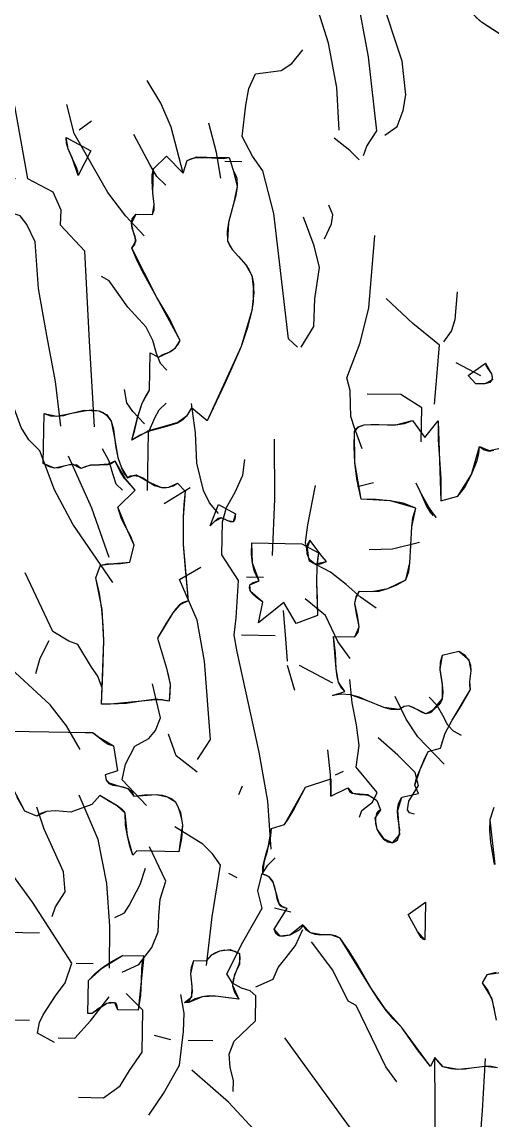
# Model space of a CAD drawing. Header units: millimetres. Extents: x 577 to 2337, y 236 to 943.
# Drawn here: x 820.103 to 820.387, y 710.247 to 710.91 of the extents above; entities that cross this region are included whole.
import ezdxf

# ---------------------------------------------------------------- set-up
doc = ezdxf.new("R2010")
doc.units = ezdxf.units.MM
doc.header["$LTSCALE"] = 0.01
doc.layers.add('06-Furn', color=4, linetype='Continuous')

# ---------------------------------------------------------------- blocks, each defined once
blk = doc.blocks.new('d2')
at = {"layer": '06-Furn', "color": 94, "linetype": 'Continuous'}
for points in [[(909.2562, 681.8234), (909.2497, 681.9384), (909.2275, 682.058), (909.1895, 682.1792), (909.1386, 682.3008), (909.1775, 682.3833), (909.2026, 682.423), (909.2334, 682.4569), (909.25, 682.583), (909.2597, 682.7178), (909.3088, 682.8144), (909.3284, 682.8672), (909.3322, 682.9188)], [(909.8046, 682.0546), (909.7932, 682.0635), (909.7747, 682.0724), (909.7662, 682.0783), (909.7577, 682.0856), (909.7015, 682.0751), (909.6718, 682.0944), (909.6406, 682.115), (909.625, 682.1282)], [(909.8059, 682.0532), (909.7932, 682.0635), (909.7577, 682.0856), (909.7015, 682.0751), (909.6406, 682.115), (909.6109, 682.1428)], [(909.3225, 681.7548), (909.3315, 681.7804), (909.3581, 681.8216), (909.3359, 682.0215), (909.2967, 682.2304)], [(908.5957, 681.023), (908.5826, 681.2543), (908.5698, 681.4972), (908.5037, 681.5673), (908.5058, 681.6075), (908.4838, 681.6567), (908.4155, 681.6923), (908.3817, 681.8839), (908.3605, 681.979), (908.3218, 682.0659), (908.2935, 682.088), (908.2669, 682.1257), (908.2257, 682.1495), (908.1761, 682.1834)], [(909.3795, 681.8097), (909.4129, 681.8335), (909.4295, 681.8763), (909.436, 681.9192), (909.4262, 682.0098), (909.3649, 682.1947)], [(909.1436, 681.2383), (909.1196, 681.2604), (909.0936, 681.4833), (909.0799, 681.5984), (909.0504, 681.7138), (909.0224, 681.7531), (908.9947, 681.8067), (909.0048, 681.8912), (909.0128, 681.9356), (909.0308, 681.9754), (909.0998, 681.9842), (909.1289, 682.0038), (909.1583, 682.0406)], [(908.835, 681.7077), (908.8028, 681.8317), (908.7753, 681.8968), (908.7376, 681.9578)], [(908.73, 681.5388), (908.6807, 681.5914), (908.6316, 681.6554), (908.5412, 681.815), (908.5211, 681.8928)], [(908.5543, 681.8248), (908.5877, 681.8486)], [(908.9367, 681.6944), (908.925, 681.7634), (908.9049, 681.8428)], [(908.552, 681.7014), (908.5508, 681.7129), (908.5467, 681.7244), (908.5357, 681.7476), (908.5247, 681.7736), (908.5206, 681.7881), (908.5195, 681.8039), (908.5863, 681.7682), (908.552, 681.7014)], [(908.552, 681.7014), (908.5357, 681.749), (908.5247, 681.7736), (908.5195, 681.8039), (908.5863, 681.7682), (908.552, 681.7014)], [(908.7885, 681.6755), (908.7645, 681.6989), (908.745, 681.7309), (908.7019, 681.812)], [(909.3108, 681.7435), (909.2854, 681.7684), (909.243, 681.8022)], [(908.6969, 680.9867), (908.7046, 681.0152), (908.7124, 681.0496), (908.7246, 681.0867), (908.7335, 681.1037), (908.7439, 681.1222), (908.7457, 681.2227), (908.7685, 681.2108), (908.7801, 681.2177), (908.7974, 681.2246), (908.8062, 681.2301), (908.8134, 681.2358), (908.8208, 681.2442), (908.8267, 681.2556), (908.8129, 681.2846), (908.799, 681.3136), (908.7642, 681.3716), (908.7295, 681.434), (908.7115, 681.4688), (908.6963, 681.5049), (908.7051, 681.5148), (908.7067, 681.5248), (908.7055, 681.5363), (908.7014, 681.5479), (908.6973, 681.5595), (908.6961, 681.5724), (908.6978, 681.5839), (908.708, 681.5966), (908.7525, 681.5958), (908.7571, 681.6086), (908.7573, 681.6229), (908.7536, 681.6546), (908.7513, 681.6862), (908.7516, 681.7034), (908.7548, 681.7192), (908.7899, 681.753), (908.835, 681.7077), (908.8457, 681.742), (908.8586, 681.7474), (908.8716, 681.7501), (908.8974, 681.7496), (908.9276, 681.7476), (908.9433, 681.7473), (908.9592, 681.7499), (908.97, 681.7153), (908.9756, 681.7051), (908.9797, 681.6936), (908.9807, 681.672), (908.9774, 681.6477), (908.9713, 681.6248), (908.9574, 681.5748), (908.9541, 681.5505), (908.9551, 681.5246), (908.9606, 681.513), (908.9676, 681.5014), (908.9845, 681.4824), (909.0041, 681.4605), (909.0125, 681.4475), (909.0208, 681.4315), (909.0247, 681.4085), (909.0243, 681.3841), (909.0238, 681.3611), (909.0206, 681.3368), (909.0082, 681.2882), (908.9915, 681.2397), (908.9705, 681.1899), (908.9481, 681.14), (908.9003, 681.0389), (908.8578, 681.0742), (908.8445, 681.0515), (908.8343, 681.0416), (908.8198, 681.0332), (908.7837, 681.0224), (908.7404, 681.0103), (908.7187, 681.0006), (908.6969, 680.9867)], [(908.6969, 680.9867), (908.7124, 681.051), (908.7246, 681.0867), (908.7439, 681.1222), (908.7457, 681.2227), (908.7685, 681.2108), (908.7974, 681.2246), (908.8148, 681.2358), (908.8267, 681.2556), (908.7642, 681.3716), (908.6963, 681.5049), (908.7081, 681.5248), (908.7014, 681.5479), (908.6961, 681.5724), (908.708, 681.5966), (908.7525, 681.5958), (908.7573, 681.6229), (908.7536, 681.6546), (908.7548, 681.7192), (908.7899, 681.753), (908.835, 681.7077), (908.8457, 681.742), (908.8717, 681.7515), (908.8989, 681.751), (908.9592, 681.7499), (908.97, 681.7153), (908.9807, 681.672), (908.9713, 681.6248), (908.9574, 681.5748), (908.9551, 681.5246), (908.9676, 681.5014), (908.9845, 681.4824), (909.0041, 681.4605), (909.0208, 681.4315), (909.0258, 681.3855), (909.0206, 681.3368), (908.9915, 681.2397), (908.9003, 681.0389), (908.8578, 681.0742), (908.8445, 681.0515), (908.8212, 681.0347), (908.7837, 681.0238), (908.7419, 681.0117), (908.6969, 680.9867)], [(908.9475, 681.7401), (908.9935, 681.7393)], [(908.5052, 681.0246), (908.4902, 681.1455), (908.4667, 681.2694), (908.4446, 681.3961), (908.4353, 681.5226), (908.4133, 681.5689), (908.395, 681.5923), (908.3622, 681.6029), (908.3279, 681.615), (908.3011, 681.6384), (908.306, 681.6685), (908.325, 681.6883), (908.3538, 681.6964), (908.3825, 681.693)], [(909.2165, 681.5299), (909.2359, 681.5712), (909.2392, 681.5955), (909.2281, 681.6215)], [(909.1537, 681.2382), (909.1877, 681.2935), (909.1905, 681.3682), (909.2035, 681.4526), (909.1888, 681.5117), (909.1601, 681.5884)], [(909.3181, 680.9639), (909.2976, 681.0202), (909.2881, 681.0506), (909.2872, 681.0836), (909.2865, 681.1209), (909.2771, 681.1556), (909.3133, 681.2496), (909.3365, 681.344), (909.353, 681.5389)], [(908.7908, 681.1759), (908.7739, 681.1935), (908.7629, 681.2209), (908.7535, 681.2555), (908.7355, 681.2918), (908.6862, 681.3458), (908.6358, 681.417), (908.6145, 681.4289)], [(909.5387, 681.2527), (909.5593, 681.281), (909.5699, 681.3124), (909.5756, 681.3869)], [(909.5141, 681.0837), (909.527, 681.2429), (909.4549, 681.3016), (909.3829, 681.3689)], [(908.6454, 680.6029), (908.5377, 680.7599), (908.4877, 680.8527), (908.448, 680.9582), (908.4184, 680.9875), (908.3975, 681.0208), (908.3688, 681.1003), (908.3446, 681.1883), (908.3074, 681.2752)], [(909.6389, 681.1604), (909.5721, 681.1961)], [(909.6256, 681.1392), (909.6045, 681.1611), (909.651, 681.1947), (909.6524, 681.1889), (909.6565, 681.1816), (909.6677, 681.1656), (909.669, 681.157), (909.6689, 681.1498), (909.663, 681.1428), (909.65, 681.1387), (909.6256, 681.1392)], [(909.6256, 681.1392), (909.6045, 681.1611), (909.651, 681.1947), (909.6677, 681.1656), (909.6703, 681.1498), (909.65, 681.1387), (909.6256, 681.1392)], [(908.7307, 681.0306), (908.6997, 681.0641), (908.6829, 681.0874), (908.6764, 681.1234)], [(909.4778, 680.9825), (909.4794, 681.0743), (909.4227, 681.1098), (909.3323, 681.1115)], [(908.7389, 680.851), (908.7418, 681.0074), (908.7583, 681.0473), (908.7702, 681.0686), (908.7892, 681.0869)], [(908.9302, 680.7886), (908.9063, 680.8178), (908.8897, 680.8511), (908.8723, 680.9246), (908.8681, 681.0065), (908.858, 681.0856)], [(908.615, 680.2747), (908.618, 680.3594), (908.621, 680.4454), (908.6189, 680.4871), (908.6154, 680.5302), (908.609, 680.5734), (908.5997, 680.6152), (908.6118, 680.6495), (908.6291, 680.6535), (908.6463, 680.6531), (908.6664, 680.6542), (908.6909, 680.658), (908.7032, 680.7037), (908.6936, 680.7269), (908.6811, 680.7501), (908.6686, 680.7748), (908.6592, 680.8065), (908.7059, 680.8516), (908.6918, 680.8662), (908.6778, 680.8822), (908.6652, 680.9026), (908.6514, 680.9301), (908.6412, 680.9231), (908.6311, 680.9204), (908.6095, 680.9194), (908.5851, 680.9184), (908.5722, 680.9157), (908.5591, 680.9103), (908.5478, 680.9191), (908.5363, 680.9207), (908.5248, 680.9195), (908.5133, 680.9168), (908.5003, 680.9127), (908.4874, 680.9116), (908.4745, 680.9147), (908.4575, 680.9236), (908.4599, 681.0585), (908.477, 681.0524), (908.4943, 681.0521), (908.5129, 681.0532), (908.5303, 681.0586), (908.5677, 681.0665), (908.5879, 681.0691), (908.6079, 681.0658), (908.6193, 681.0613), (908.6278, 681.054), (908.6348, 681.0467), (908.6404, 681.038), (908.6472, 681.0163), (908.6496, 680.9933), (908.6535, 680.9674), (908.6587, 680.94), (908.6683, 680.9126), (908.6752, 680.8981), (908.685, 680.885), (908.6923, 680.8906), (908.6995, 680.8919), (908.7081, 680.8932), (908.7153, 680.8902), (908.728, 680.8842), (908.7437, 680.8738), (908.7578, 680.865), (908.7764, 680.8589), (908.785, 680.8587), (908.7965, 680.86), (908.8081, 680.8641), (908.8197, 680.871), (908.8408, 680.8491), (908.8373, 680.8133), (908.8353, 680.7789), (908.8353, 680.7042), (908.8411, 680.6295), (908.8483, 680.5532), (908.8354, 680.5492), (908.8252, 680.5422), (908.8164, 680.5323), (908.8076, 680.521), (908.7884, 680.4912), (908.7661, 680.4528), (908.7905, 680.372), (908.7958, 680.349), (908.7997, 680.3273), (908.7993, 680.3044), (908.7974, 680.2829), (908.7789, 680.2861), (908.7616, 680.2864), (908.7214, 680.2828), (908.6811, 680.2764), (908.6609, 680.2753), (908.6394, 680.2742), (908.615, 680.2747)], [(908.615, 680.2747), (908.621, 680.4454), (908.6168, 680.5302), (908.5997, 680.6152), (908.6118, 680.6495), (908.6478, 680.6545), (908.6909, 680.658), (908.7032, 680.7037), (908.6811, 680.7515), (908.6592, 680.8065), (908.7059, 680.8516), (908.6792, 680.8822), (908.6514, 680.9301), (908.6326, 680.9218), (908.6096, 680.9208), (908.5851, 680.9198), (908.5591, 680.9103), (908.5364, 680.9221), (908.5133, 680.9168), (908.4874, 680.9116), (908.4575, 680.9236), (908.4599, 681.0585), (908.4943, 681.0521), (908.5303, 681.0586), (908.5678, 681.068), (908.6079, 681.0658), (908.6292, 681.0554), (908.6404, 681.038), (908.6496, 680.9933), (908.6587, 680.94), (908.6683, 680.9126), (908.685, 680.885), (908.7009, 680.8919), (908.7153, 680.8902), (908.7437, 680.8738), (908.7764, 680.8589), (908.7965, 680.86), (908.8197, 680.871), (908.8408, 680.8491), (908.8353, 680.7789), (908.8353, 680.7057), (908.8483, 680.5532), (908.8266, 680.5422), (908.8076, 680.521), (908.7661, 680.4528), (908.7905, 680.372), (908.7997, 680.3273), (908.7974, 680.2829), (908.7617, 680.2878), (908.7228, 680.2828), (908.6394, 680.2742), (908.615, 680.2747)], [(909.6799, 679.5504), (909.6553, 679.5437), (909.6421, 679.5224), (909.6575, 679.502), (909.6685, 679.4774), (909.6752, 679.45)], [(909.6838, 679.2934), (909.6666, 679.2966), (909.6494, 679.2969), (909.6135, 679.2918), (909.5962, 679.2892), (909.576, 679.2882), (909.5574, 679.29), (909.536, 679.2961), (909.5149, 679.3209), (909.503, 679.2967), (909.4679, 679.3419), (909.4245, 679.4029), (909.4019, 679.4249), (909.3809, 679.4511), (909.3613, 679.4787), (909.3418, 679.5092), (909.3042, 679.5745), (909.2833, 679.6079), (909.2595, 679.6428), (909.2467, 679.6488), (909.2338, 679.6519), (909.2051, 679.6509), (909.1922, 679.6526), (909.1794, 679.6572), (909.168, 679.6646), (909.1583, 679.6791), (909.1553, 679.672), (909.148, 679.6649), (909.1363, 679.658), (909.1233, 679.651), (909.1089, 679.6484), (909.0974, 679.6486), (909.0917, 679.6502), (909.0874, 679.6546), (909.0833, 679.6603), (909.0805, 679.6676), (909.116, 679.723), (909.1088, 679.7245), (909.1017, 679.7275), (909.0975, 679.7305), (909.0933, 679.7363), (909.0892, 679.7493), (909.0866, 679.7651), (909.0826, 679.781), (909.0771, 679.7954), (909.0673, 679.8085), (909.0588, 679.813), (909.0502, 679.816), (909.0506, 679.8347), (909.0537, 679.8504), (909.0614, 679.8775), (909.0705, 679.9046), (909.0722, 679.9204), (909.074, 679.939), (909.1086, 679.9499), (909.119, 679.964), (909.1323, 679.9868), (909.1651, 680.0508), (909.2343, 680.0725), (909.2335, 680.0266), (909.2798, 680.0487), (909.284, 680.0386), (909.2911, 680.0341), (909.3011, 680.0325), (909.3111, 680.0309), (909.3211, 680.0307), (909.334, 680.029), (909.3454, 680.0231), (909.3582, 680.0142), (909.3678, 679.9897), (909.3619, 679.9855), (909.3575, 679.9798), (909.3544, 679.9669), (909.3542, 679.9526), (909.3582, 679.9367), (909.3666, 679.9222), (909.3764, 679.9105), (909.3877, 679.9031), (909.4006, 679.9001), (909.4079, 679.9042), (909.4136, 679.9084), (909.4182, 679.9213), (909.4199, 679.9356), (909.4173, 679.9529), (909.4148, 679.9702), (909.4137, 679.9874), (909.4169, 680.006), (909.4258, 680.0231), (909.4705, 680.0337), (909.4608, 680.0554), (909.4655, 680.0754), (909.4746, 680.0983), (909.4851, 680.1225), (909.497, 680.1467), (909.5301, 680.1561), (909.5363, 680.1761), (909.5424, 680.1961), (909.5617, 680.2316), (909.5853, 680.2699), (909.6105, 680.314), (909.6093, 680.3241), (909.6095, 680.3355), (909.6129, 680.3642), (909.6117, 680.3785), (909.6063, 680.393), (909.5964, 680.4061), (909.5794, 680.4165), (909.5347, 680.4058), (909.5286, 680.3872), (909.5283, 680.3672), (909.5347, 680.3268), (909.5358, 680.3067), (909.534, 680.2881), (909.531, 680.2796), (909.5251, 680.2725), (909.5178, 680.2654), (909.5091, 680.2584), (909.5046, 680.2527), (909.4989, 680.25), (909.4902, 680.2487), (909.4788, 680.2532), (909.4674, 680.2591), (909.4561, 680.2651), (909.4446, 680.2696), (909.4317, 680.2684), (909.4186, 680.26), (909.3971, 680.2604), (909.3771, 680.2651), (909.3329, 680.2832), (909.3102, 680.2936), (909.2873, 680.2998), (909.2629, 680.3017), (909.25, 680.3004), (909.2384, 680.2978), (909.2717, 680.3087), (909.2618, 680.3189), (909.2549, 680.3334), (909.2509, 680.3492), (909.2484, 680.3694), (909.2463, 680.4125), (909.2413, 680.4571), (909.2988, 680.456), (909.3076, 680.4688), (909.3107, 680.4831), (909.3081, 680.4975), (909.3041, 680.5133), (909.3015, 680.5292), (909.299, 680.5465), (909.3021, 680.5622), (909.311, 680.5793), (909.3441, 680.5787), (909.3642, 680.5798), (909.3873, 680.5865), (909.4118, 680.5961), (909.4365, 680.61), (909.4441, 680.6328), (909.4474, 680.6558), (909.4497, 680.7031), (909.4521, 680.7533), (909.4554, 680.7776), (909.463, 680.8033), (909.4288, 680.8169), (909.3931, 680.8232), (909.3558, 680.8268), (909.3156, 680.8275), (909.3037, 680.8823), (909.2987, 680.9269), (909.2966, 680.9686), (909.2974, 681.0102), (909.3019, 681.0173), (909.3077, 681.0229), (909.3236, 681.0283), (909.3422, 681.0295), (909.3638, 681.0291), (909.3867, 681.0287), (909.4097, 681.0282), (909.4327, 681.0321), (909.4544, 681.0404), (909.488, 680.9938), (909.5233, 681.0391), (909.5238, 680.9888), (909.5271, 680.9356), (909.5305, 680.8825), (909.5309, 680.8236), (909.577, 680.8357), (909.5946, 680.8583), (909.6139, 680.8939), (909.629, 680.9324), (909.6337, 680.9509), (909.6354, 680.9695), (909.6482, 680.9607), (909.661, 680.9576), (909.674, 680.9603)], [(909.6736, 679.9955), (909.663, 679.9627), (909.6624, 679.9326), (909.6648, 679.9024), (909.6751, 679.8419)], [(909.7043, 679.5514), (909.6553, 679.5437), (909.6421, 679.5224), (909.6685, 679.4789), (909.6804, 679.4212)], [(909.6838, 679.2934), (909.6494, 679.2969), (909.6135, 679.2918), (909.5775, 679.2882), (909.5374, 679.2961), (909.5149, 679.3209), (909.503, 679.2967), (909.4245, 679.4029), (909.3809, 679.4525), (909.3418, 679.5092), (909.2595, 679.6428), (909.2338, 679.6519), (909.2051, 679.6524), (909.1794, 679.6572), (909.1583, 679.6791), (909.1233, 679.651), (909.0974, 679.6486), (909.0805, 679.6676), (909.116, 679.723), (909.1032, 679.7275), (909.0947, 679.7362), (909.0866, 679.7651), (909.0772, 679.7968), (909.0673, 679.8085), (909.0502, 679.816), (909.0552, 679.8518), (909.0628, 679.8775), (909.074, 679.939), (909.1086, 679.9499), (909.1651, 680.0508), (909.2343, 680.0725), (909.2335, 680.0266), (909.2798, 680.0487), (909.2925, 680.0341), (909.3111, 680.0323), (909.3341, 680.0304), (909.3582, 680.0142), (909.3678, 679.9897), (909.353, 679.9669), (909.3582, 679.9367), (909.3764, 679.912), (909.4006, 679.9001), (909.4197, 679.9227), (909.4173, 679.9529), (909.4151, 679.9888), (909.4258, 680.0231), (909.4705, 680.0337), (909.4608, 680.0554), (909.4746, 680.0983), (909.497, 680.1467), (909.5301, 680.1561), (909.5424, 680.1961), (909.5617, 680.2316), (909.6105, 680.314), (909.6095, 680.3355), (909.6129, 680.3642), (909.6077, 680.393), (909.5794, 680.4165), (909.5347, 680.4058), (909.5283, 680.3686), (909.5347, 680.3283), (909.534, 680.2896), (909.5091, 680.2584), (909.4902, 680.2487), (909.4689, 680.2591), (909.4446, 680.2696), (909.4317, 680.2684), (909.4186, 680.26), (909.3771, 680.2651), (909.3329, 680.2832), (909.2873, 680.2998), (909.2629, 680.3017), (909.2384, 680.2978), (909.2717, 680.3087), (909.2549, 680.3334), (909.2484, 680.3694), (909.2413, 680.4571), (909.2988, 680.456), (909.3107, 680.4831), (909.3055, 680.5133), (909.299, 680.5465), (909.3022, 680.5637), (909.311, 680.5793), (909.3441, 680.5787), (909.3873, 680.5865), (909.4365, 680.61), (909.4474, 680.6558), (909.4497, 680.7031), (909.4521, 680.7533), (909.463, 680.8033), (909.3945, 680.8232), (909.3156, 680.8275), (909.2987, 680.9269), (909.2974, 681.0102), (909.3091, 681.0229), (909.3236, 681.0283), (909.3638, 681.0291), (909.4097, 681.0282), (909.4544, 681.0404), (909.488, 680.9938), (909.5233, 681.0391), (909.5309, 680.8236), (909.577, 680.8357), (909.6139, 680.8939), (909.6354, 680.9695), (909.6611, 680.959), (909.687, 680.9643)], [(909.6736, 679.9955), (909.663, 679.9627), (909.6766, 679.8419)], [(908.6715, 680.8522), (908.6545, 680.8683), (908.645, 680.8958), (908.6356, 680.9304), (908.6175, 680.9637)], [(909.076, 680.6754), (909.0831, 680.8289), (909.0817, 680.9897)], [(908.6352, 680.6706), (908.5888, 680.8035), (908.5253, 680.9439)], [(909.073, 679.8831), (909.0639, 680.0124), (909.0404, 680.145), (908.9808, 680.4159), (908.973, 680.4605), (908.9782, 680.5078), (908.9843, 680.6082), (908.9396, 680.6779), (908.9412, 680.7669), (908.952, 680.8055), (908.9757, 680.8467), (908.9966, 680.8922), (909.0017, 680.9352)], [(908.7842, 680.8157), (908.8539, 680.859)], [(909.3562, 680.5339), (909.3136, 680.5635), (909.2755, 680.5971), (909.2331, 680.6309), (909.1762, 680.6607), (909.1656, 680.7111), (909.1722, 680.7584), (909.1928, 680.8642)], [(909.3062, 680.8622), (909.3494, 680.8728)], [(909.5185, 680.7779), (909.4906, 680.8172), (909.4643, 680.8707)], [(909.51, 680.7838), (909.5002, 680.7998), (909.4753, 680.8476), (909.4918, 680.8086), (909.503, 680.7911), (909.51, 680.7838), (909.51, 680.7838)], [(909.5185, 680.7779), (909.5017, 680.7997), (909.4753, 680.8476), (909.4918, 680.8086), (909.5185, 680.7779)], [(908.908, 680.756), (908.9306, 680.813), (908.9761, 680.7878), (908.9744, 680.7735), (908.9699, 680.7664), (908.9628, 680.7665), (908.9556, 680.7695), (908.9471, 680.774), (908.9371, 680.777), (908.9285, 680.7757), (908.9197, 680.7673), (908.908, 680.756)], [(908.908, 680.756), (908.9306, 680.813), (908.9761, 680.7878), (908.9699, 680.7664), (908.9556, 680.7695), (908.9386, 680.777), (908.9197, 680.7673), (908.908, 680.756)], [(909.51, 680.7838), (909.51, 680.7838), (909.51, 680.7838)], [(909.0382, 680.4938), (909.0507, 680.5496), (909.0323, 680.5628), (909.0238, 680.5702), (909.0167, 680.5789), (909.0141, 680.5876), (909.0156, 680.5961), (909.0244, 680.6031), (909.0403, 680.6072), (909.0278, 680.6318), (909.0225, 680.6549), (909.02, 680.6793), (909.0206, 680.7095), (909.1555, 680.707), (909.1768, 680.6951), (909.201, 680.6832), (909.1978, 680.6646), (909.196, 680.646), (909.1952, 680.6029), (909.1973, 680.5584), (909.1979, 680.5139), (909.1401, 680.4919), (909.1066, 680.5485), (909.0382, 680.4938)], [(909.0382, 680.4938), (909.0507, 680.5496), (909.0167, 680.5789), (909.0156, 680.5961), (909.0403, 680.6072), (909.0225, 680.6549), (909.0206, 680.7095), (909.1555, 680.707), (909.1768, 680.6951), (909.201, 680.6832), (909.196, 680.646), (909.1952, 680.6029), (909.1979, 680.5139), (909.1401, 680.4919), (909.1066, 680.5485), (909.0382, 680.4938)], [(909.2108, 680.673), (909.1772, 680.7167), (909.1713, 680.7067), (909.1682, 680.6938), (909.1693, 680.6809), (909.1749, 680.6679), (909.1818, 680.6577), (909.1932, 680.6517), (909.2062, 680.653), (909.2221, 680.6599), (909.2108, 680.673)], [(909.2108, 680.673), (909.1772, 680.7167), (909.1696, 680.6952), (909.1734, 680.6679), (909.1918, 680.6532), (909.2221, 680.6599), (909.2108, 680.673)], [(909.3375, 680.6922), (909.4007, 680.6939), (909.4728, 680.7113)], [(908.8735, 680.125), (908.909, 680.1789), (908.8927, 680.3902), (908.8732, 680.5012), (908.825, 680.6111), (908.883, 680.6445)], [(908.6158, 680.3207), (908.6049, 680.3496), (908.5881, 680.3743), (908.5505, 680.4352), (908.5262, 680.4443), (908.4837, 680.4709), (908.409, 680.6288)], [(909.006, 680.6179), (909.0519, 680.617)], [(909.2862, 680.3974), (909.2526, 680.4439), (909.2194, 680.5135), (909.1643, 680.559)], [(909.1167, 680.3904), (909.112, 680.4508), (909.1062, 680.527)], [(908.4878, 679.3612), (908.4423, 679.3864), (908.4472, 679.415), (908.4576, 679.4363), (908.4901, 679.4874), (908.5166, 679.5228), (908.5348, 679.5756), (908.4287, 679.7398), (908.3684, 679.8227), (908.3038, 679.8971), (908.3163, 679.9529), (908.3174, 680.0131), (908.2955, 680.0738), (908.2751, 680.1373), (908.2749, 680.2034), (908.2681, 680.2236), (908.2526, 680.2383), (908.2343, 680.2558), (908.2204, 680.2819), (908.2049, 680.3009), (908.1779, 680.3171), (908.1082, 680.3514), (908.0463, 680.4214), (907.9658, 680.4918)], [(908.5568, 680.1523), (908.5206, 680.2161), (908.4758, 680.2729), (908.3699, 680.3711), (908.3145, 680.4855)], [(908.9931, 680.4616), (909.0835, 680.46)], [(908.4371, 680.3569), (908.4493, 680.3983), (908.4732, 680.4467)], [(909.1368, 680.3112), (909.1165, 680.379)], [(909.239, 680.3308), (909.1495, 680.3784)], [(909.3114, 679.9692), (909.3175, 679.9877), (909.3306, 679.9975), (909.3466, 680.0102), (909.3586, 680.0358), (909.3024, 680.1042), (909.3107, 680.163), (909.303, 680.2191), (909.2912, 680.2782), (909.2852, 680.3414)], [(908.7363, 680.0012), (908.6701, 680.0698), (908.6795, 680.1128), (908.7048, 680.1611), (908.7425, 680.182), (908.7601, 680.2032), (908.7737, 680.2374), (908.7524, 680.3296)], [(909.5394, 680.1129), (909.469, 680.1859), (909.4368, 680.2339), (909.4078, 680.2947)], [(909.5867, 680.1895), (909.5654, 680.2014), (909.55, 680.2175), (909.5361, 680.2435), (909.5208, 680.2711), (909.4996, 680.293)], [(908.6995, 679.8669), (908.6913, 679.8914), (908.6846, 679.9189), (908.6794, 679.9476), (908.6785, 679.9807), (908.6757, 679.9851), (908.6715, 679.9894), (908.6574, 679.9997), (908.6361, 680.0116), (908.6105, 680.0279), (908.5885, 680.0039), (908.5322, 679.9834), (908.4906, 679.987), (908.4661, 679.9846), (908.4532, 679.9805), (908.4401, 679.9721), (908.4073, 679.9857), (908.3865, 680.0248)], [(908.3668, 680.2017), (908.5246, 680.1988), (908.5705, 680.198), (908.582, 680.1992), (908.5906, 680.1976), (908.5977, 680.1932), (908.6048, 680.1873), (908.6218, 680.1741), (908.6331, 680.1667), (908.6474, 680.1622), (908.6576, 680.0945), (908.6244, 680.0836), (908.6271, 680.0692), (908.6341, 680.0604), (908.6455, 680.0559), (908.6584, 680.0543), (908.6727, 680.0512), (908.6855, 680.0466), (908.6954, 680.0393), (908.6996, 680.0334), (908.7024, 680.0262), (908.7311, 680.03), (908.7627, 680.0309), (908.7785, 680.0291), (908.7927, 680.0246), (908.8042, 680.0186), (908.8141, 680.0112), (908.821, 679.9982), (908.8264, 679.9823), (908.8304, 679.965), (908.833, 679.9477), (908.8309, 679.9119), (908.8231, 679.8762), (908.7097, 679.8782), (908.6995, 679.8669)], [(908.6995, 679.8669), (908.6846, 679.9189), (908.6785, 679.9807), (908.6574, 679.9997), (908.6105, 680.0279), (908.5885, 680.0039), (908.5322, 679.9834), (908.4906, 679.987), (908.4661, 679.9846), (908.4401, 679.9721), (908.4073, 679.9857), (908.3616, 680.0741)], [(908.3668, 680.2017), (908.5246, 680.1988), (908.5705, 680.198), (908.5906, 680.1976), (908.6048, 680.1873), (908.6474, 680.1622), (908.6576, 680.0945), (908.6244, 680.0836), (908.6271, 680.0706), (908.6355, 680.0619), (908.6598, 680.0543), (908.6855, 680.0466), (908.7024, 680.0262), (908.7627, 680.0309), (908.7927, 680.0246), (908.8141, 680.0112), (908.8279, 679.9823), (908.833, 679.9477), (908.8231, 679.8762), (908.7097, 679.8782), (908.6995, 679.8669)], [(908.8729, 680.0906), (908.8163, 680.1347), (908.7958, 680.1939)], [(909.4594, 679.9779), (909.4465, 679.981), (909.441, 679.9897), (909.4442, 680.0127), (909.4709, 680.0552), (909.4615, 680.0899), (909.4149, 680.1366), (909.3613, 680.1836)], [(909.2335, 680.0266), (909.2331, 680.084), (909.2257, 680.1516)], [(909.2461, 680.0837), (909.2678, 680.0934)], [(908.9852, 680.0311), (908.9957, 680.0538)], [(908.6364, 679.5623), (908.6371, 679.6757), (908.6291, 679.7907), (908.6054, 679.9088), (908.5545, 680.0289)], [(908.4811, 679.7015), (908.4901, 679.7272), (908.5168, 679.7683), (908.512, 679.8216), (908.4872, 679.878), (908.4596, 679.9373), (908.4405, 679.9965)], [(908.8979, 679.569), (908.9131, 679.7008), (908.9358, 679.8396), (908.9148, 679.8702), (908.888, 679.8965), (908.8128, 679.9438)], [(908.6707, 679.5516), (908.7156, 679.5723), (908.7509, 679.6177), (908.7674, 679.6604), (908.7696, 679.7034), (908.7733, 679.7479), (908.7886, 679.7964), (908.7443, 679.8891)], [(908.9706, 679.2289), (908.9711, 679.259), (908.9617, 679.2936), (908.9595, 679.3296), (908.9731, 679.3652), (909.0301, 679.4202), (909.0313, 679.4876), (909.0158, 679.5008), (908.9929, 679.5084), (908.9687, 679.5218), (908.9534, 679.5464), (908.9966, 679.6318), (909.0485, 679.7242), (909.0364, 679.7703), (909.0473, 679.8146), (909.0636, 679.8402), (909.084, 679.8599)], [(908.6504, 679.6984), (908.6765, 679.7109), (908.6897, 679.7307), (908.7195, 679.7876), (908.7332, 679.8319)], [(908.9811, 679.8058), (908.9584, 679.8177)], [(909.1258, 679.7127), (909.0815, 679.7236)], [(909.4877, 679.6386), (909.482, 679.6402), (909.4778, 679.6446), (909.468, 679.6606), (909.443, 679.7069), (909.4896, 679.7405), (909.4877, 679.6386)], [(909.4877, 679.6386), (909.468, 679.6606), (909.443, 679.7069), (909.4896, 679.7405), (909.4877, 679.6386)], [(908.3569, 679.6593), (908.4473, 679.6576)], [(909.0317, 679.512), (909.078, 679.5327), (909.0916, 679.564), (909.1136, 679.5909), (909.1386, 679.6235), (909.158, 679.6662)], [(909.4118, 679.2553), (909.3824, 679.296), (909.3575, 679.3482), (909.3022, 679.4612), (909.2808, 679.473), (909.2393, 679.557), (909.1818, 679.6327)], [(908.8386, 679.4696), (908.859, 679.485), (908.8595, 679.5137), (908.8558, 679.5468), (908.8636, 679.5825), (908.8981, 679.5819), (908.9127, 679.5975), (908.9345, 679.6085), (908.9618, 679.6123), (908.9874, 679.6018), (908.9869, 679.5717), (908.9735, 679.5447), (908.9686, 679.5161), (908.9852, 679.4784), (908.9222, 679.4867), (908.8863, 679.4845), (908.8501, 679.4694), (908.8386, 679.4696)], [(908.8386, 679.4696), (908.8516, 679.4751), (908.8576, 679.485), (908.8606, 679.4979), (908.8595, 679.5123), (908.8558, 679.5468), (908.8575, 679.564), (908.8636, 679.5825), (908.8981, 679.5819), (908.9039, 679.589), (908.9113, 679.5975), (908.9214, 679.603), (908.9345, 679.6085), (908.9474, 679.6112), (908.9618, 679.6109), (908.9746, 679.6078), (908.9874, 679.6018), (908.9886, 679.586), (908.9855, 679.5717), (908.9749, 679.5446), (908.9704, 679.5304), (908.9686, 679.5146), (908.9741, 679.4973), (908.9852, 679.4784), (908.9566, 679.4818), (908.9222, 679.4867), (908.905, 679.4871), (908.8863, 679.4845), (908.8675, 679.4791), (908.8501, 679.4694), (908.8386, 679.4696)], [(908.5462, 679.5754), (908.5922, 679.5746)], [(908.5782, 679.4399), (908.5799, 679.5289), (908.5974, 679.5472), (908.6178, 679.5641), (908.6411, 679.5794), (908.6715, 679.5961), (908.7289, 679.5951), (908.7243, 679.5779), (908.7226, 679.5607), (908.7219, 679.5263), (908.7198, 679.489), (908.7134, 679.4489), (908.6588, 679.4499), (908.6562, 679.4629), (908.6534, 679.4672), (908.6491, 679.4687), (908.639, 679.4689), (908.6289, 679.4663), (908.6057, 679.4523), (908.5897, 679.4397), (908.5782, 679.4399)], [(908.5782, 679.4399), (908.5799, 679.5289), (908.6178, 679.5626), (908.6715, 679.5961), (908.7289, 679.5951), (908.7219, 679.5263), (908.7134, 679.4489), (908.6588, 679.4499), (908.6506, 679.4687), (908.6289, 679.4663), (908.5897, 679.4397), (908.5782, 679.4399)], [(908.4981, 679.3739), (908.5425, 679.3731), (908.585, 679.4197), (908.635, 679.4848)], [(908.5526, 679.2135), (908.62, 679.2123), (908.6651, 679.2445), (908.6903, 679.2857), (908.7242, 679.3353), (908.7262, 679.4487), (908.6811, 679.494)], [(908.7427, 679.1656), (908.7825, 679.2237), (908.8254, 679.3004), (908.8357, 679.3907), (908.8381, 679.4409), (908.8289, 679.4913)], [(908.3741, 679.4221), (908.42, 679.4213)], [(908.8023, 679.3684), (908.758, 679.3806)], [(908.8483, 679.3675), (908.9157, 679.3663)], [(909.5495, 678.7776), (909.5369, 678.7936), (909.5156, 678.8084), (909.4733, 678.8479), (909.2987, 679.1138), (909.1096, 679.3742)], [(909.5501, 678.8121), (909.5175, 678.9146), (909.5149, 679.3209)], [(909.6285, 678.7762), (909.6555, 678.8417), (909.6653, 678.9076), (909.6579, 678.9752), (909.6334, 679.0474), (909.643, 679.1779), (909.6512, 679.3184)], [(909.2363, 678.9197), (909.1908, 678.9421), (909.0374, 679.1143), (908.9572, 679.2004), (908.8583, 679.2869)]]:
    blk.add_lwpolyline(points, dxfattribs=at)

msp = doc.modelspace()

# ---------------------------------------------------------------- block references
at = {"layer": '06-Furn', "color": 5, "xscale": 0.2235883993332507, "yscale": 0.2235883993332507, "zscale": 0.2235883993332507}
msp.add_blockref('d2', (616.99512, 558.39655), dxfattribs=at)

doc.saveas('drawing.dxf')
